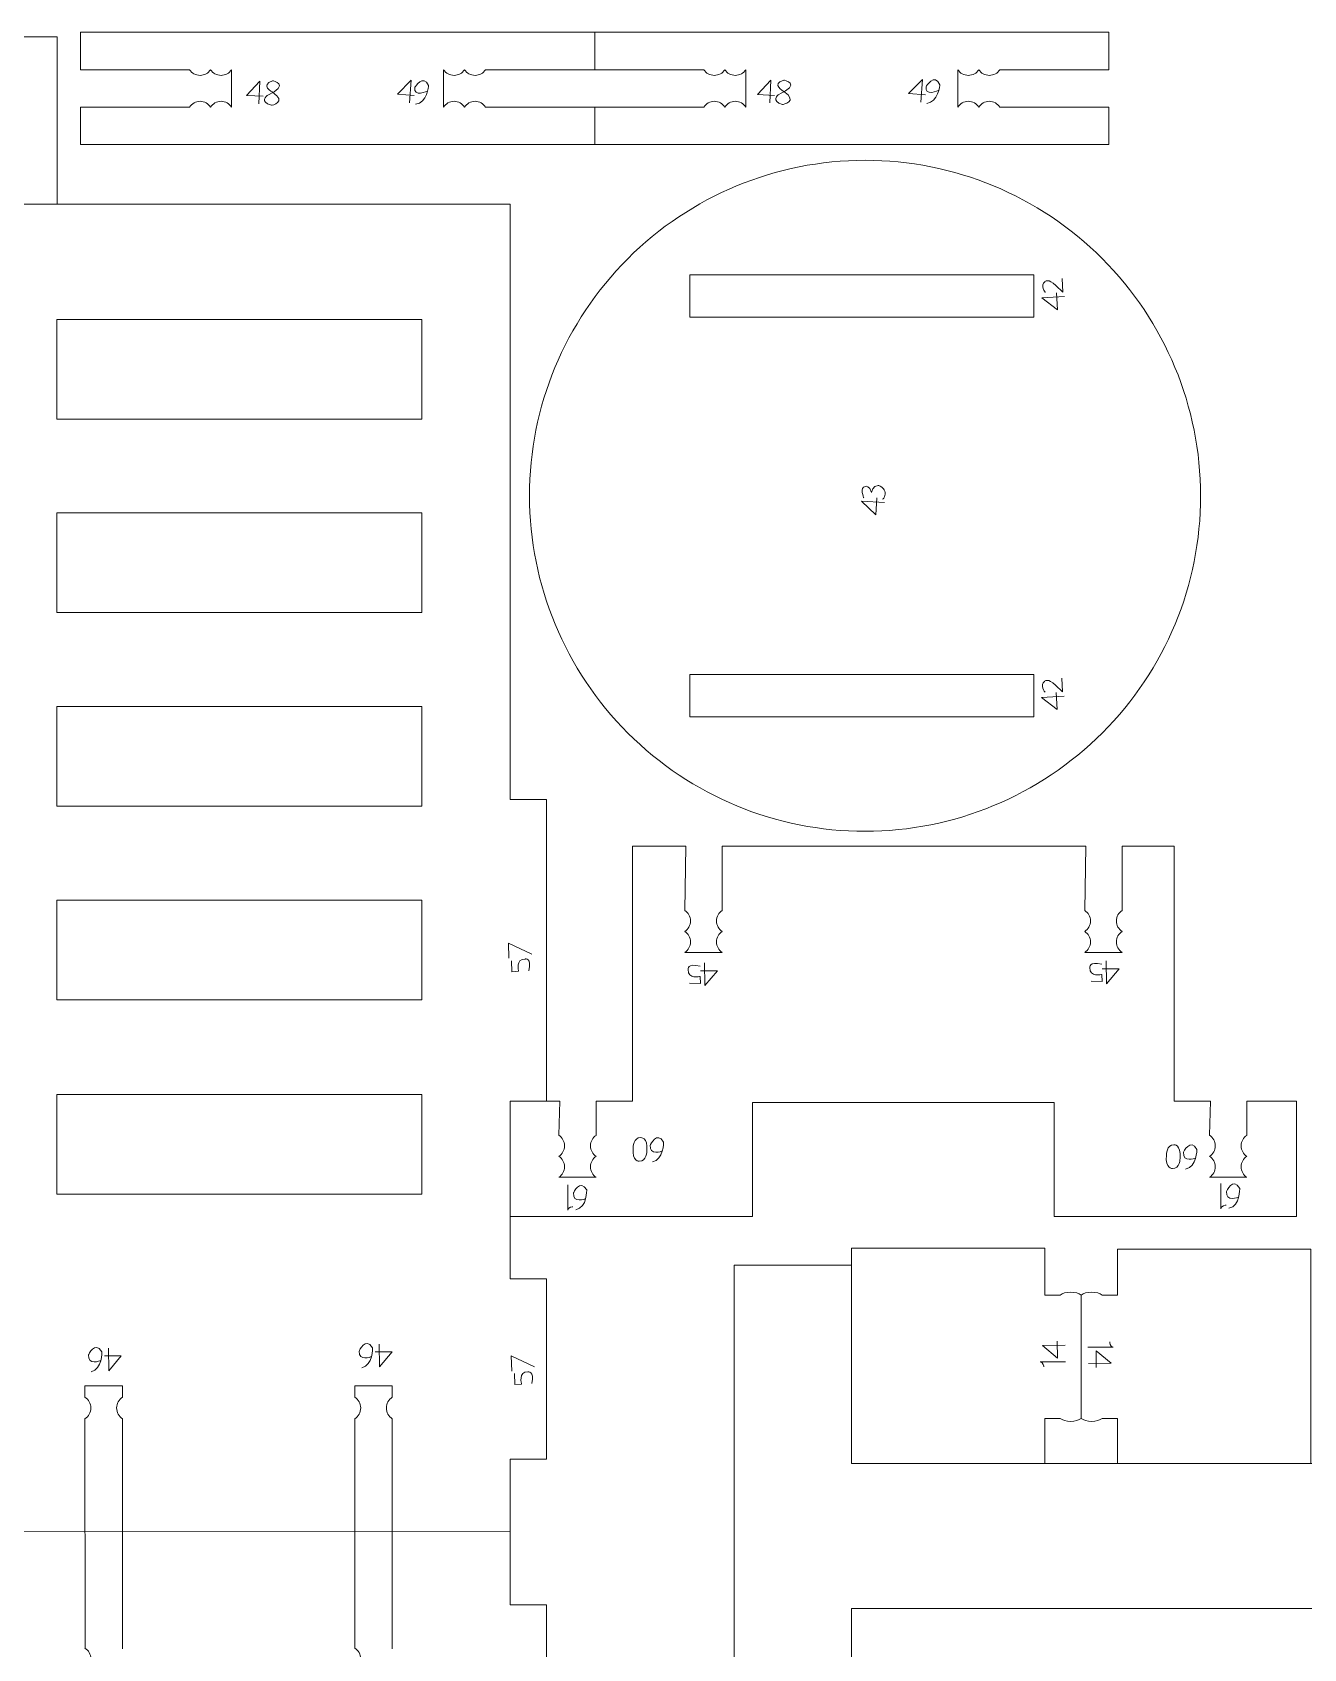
# Model space of a CAD drawing. Header units: centimetres. Extents: x -25 to 25, y -32.5 to 32.5.
# Drawn here: x -15.32 to -4.81, y 7.08 to 20.45 of the extents above; entities that cross this region are included whole.
import ezdxf

# ---------------------------------------------------------------- set-up
doc = ezdxf.new("R2010")
doc.units = ezdxf.units.CM
doc.header["$MEASUREMENT"] = 0
doc.layers.add('Capa 1', color=7, linetype='Continuous')

msp = doc.modelspace()

# ---------------------------------------------------------------- linework, layer by layer
at = {"layer": 'Capa 1', "color": 250, "lineweight": 20}
for points, knots in [([(-15.11713, 19.03172), (-15.11713, 19.03172), (-15.11713, 20.4151), (-15.11713, 20.4151), (-15.11713, 20.4151), (-15.11713, 20.4151), (-21.66557, 20.4151), (-21.66557, 20.4151), (-21.66557, 20.4151), (-21.66557, 20.4151), (-21.66557, 19.03172), (-21.66557, 19.03172), (-21.66557, 19.03172), (-21.66557, 19.03172), (-21.24226, 19.03172), (-21.24226, 19.03172), (-21.24226, 19.03172), (-21.24226, 19.03172), (-21.24215, 19.52854), (-21.24215, 19.52854)], [0, 0, 0, 0, 0.16666667, 0.16666667, 0.16666667, 0.16666667, 0.33333333, 0.33333333, 0.33333333, 0.33333333, 0.5, 0.5, 0.5, 0.5, 0.66666667, 0.66666667, 0.66666667, 0.66666667, 1, 1, 1, 1]), ([(-14.92533, 20.14319), (-14.92533, 20.14319), (-14.92533, 20.45213), (-14.92533, 20.45213), (-14.92533, 20.45213), (-14.92533, 20.45213), (-10.67192, 20.45213), (-10.67192, 20.45213), (-10.67192, 20.45213), (-10.67192, 20.45213), (-10.67192, 20.14319), (-10.67192, 20.14319)], [0, 0, 0, 0, 0.25, 0.25, 0.25, 0.25, 0.5, 0.5, 0.5, 0.5, 1, 1, 1, 1]), ([(-10.67192, 20.45213), (-10.67192, 20.45213), (-6.4185, 20.45213), (-6.4185, 20.45213), (-6.4185, 20.45213), (-6.4185, 20.45213), (-6.4185, 20.14319), (-6.4185, 20.14319)], [0, 0, 0, 0, 0.33333333, 0.33333333, 0.33333333, 0.33333333, 1, 1, 1, 1]), ([(-14.02257, 20.14319), (-14.00426, 20.11466), (-13.97224, 20.09575), (-13.93582, 20.09575), (-13.93582, 20.09575), (-13.8994, 20.09575), (-13.86739, 20.11466), (-13.84908, 20.14319)], [0, 0, 0, 0, 0.33333333, 0.33333333, 0.33333333, 0.33333333, 1, 1, 1, 1]), ([(-13.84908, 20.14319), (-13.83076, 20.11466), (-13.79875, 20.09575), (-13.76233, 20.09575), (-13.76233, 20.09575), (-13.72591, 20.09575), (-13.6939, 20.11466), (-13.67558, 20.14319)], [0, 0, 0, 0, 0.33333333, 0.33333333, 0.33333333, 0.33333333, 1, 1, 1, 1]), ([(-11.74817, 20.14319), (-11.76649, 20.11466), (-11.7985, 20.09575), (-11.83492, 20.09575), (-11.83492, 20.09575), (-11.87134, 20.09575), (-11.90335, 20.11466), (-11.92167, 20.14319)], [0, 0, 0, 0, 0.33333333, 0.33333333, 0.33333333, 0.33333333, 1, 1, 1, 1]), ([(-11.57468, 20.14319), (-11.593, 20.11466), (-11.62501, 20.09575), (-11.66143, 20.09575), (-11.66143, 20.09575), (-11.69785, 20.09575), (-11.72986, 20.11466), (-11.74817, 20.14319)], [0, 0, 0, 0, 0.33333333, 0.33333333, 0.33333333, 0.33333333, 1, 1, 1, 1]), ([(-9.76915, 20.14319), (-9.75084, 20.11466), (-9.71883, 20.09575), (-9.68241, 20.09575), (-9.68241, 20.09575), (-9.64599, 20.09575), (-9.61397, 20.11466), (-9.59566, 20.14319)], [0, 0, 0, 0, 0.33333333, 0.33333333, 0.33333333, 0.33333333, 1, 1, 1, 1]), ([(-9.59566, 20.14319), (-9.57735, 20.11466), (-9.54533, 20.09575), (-9.50891, 20.09575), (-9.50891, 20.09575), (-9.47249, 20.09575), (-9.44048, 20.11466), (-9.42217, 20.14319)], [0, 0, 0, 0, 0.33333333, 0.33333333, 0.33333333, 0.33333333, 1, 1, 1, 1]), ([(-7.49476, 20.14319), (-7.51307, 20.11466), (-7.54509, 20.09575), (-7.58151, 20.09575), (-7.58151, 20.09575), (-7.61793, 20.09575), (-7.64994, 20.11466), (-7.66825, 20.14319)], [0, 0, 0, 0, 0.33333333, 0.33333333, 0.33333333, 0.33333333, 1, 1, 1, 1]), ([(-7.32127, 20.14319), (-7.33958, 20.11466), (-7.37159, 20.09575), (-7.40801, 20.09575), (-7.40801, 20.09575), (-7.44443, 20.09575), (-7.47645, 20.11466), (-7.49476, 20.14319)], [0, 0, 0, 0, 0.33333333, 0.33333333, 0.33333333, 0.33333333, 1, 1, 1, 1]), ([(-10.67192, 19.83418), (-10.67192, 19.83418), (-10.67192, 19.52513), (-10.67192, 19.52513), (-10.67192, 19.52513), (-10.67192, 19.52513), (-14.92533, 19.52513), (-14.92533, 19.52513), (-14.92533, 19.52513), (-14.92533, 19.52513), (-14.92533, 19.83418), (-14.92533, 19.83418)], [0, 0, 0, 0, 0.25, 0.25, 0.25, 0.25, 0.5, 0.5, 0.5, 0.5, 1, 1, 1, 1]), ([(-14.0224, 19.83418), (-14.00409, 19.86271), (-13.97208, 19.88162), (-13.93566, 19.88162), (-13.93566, 19.88162), (-13.89924, 19.88162), (-13.86722, 19.86271), (-13.84891, 19.83418)], [0, 0, 0, 0, 0.33333333, 0.33333333, 0.33333333, 0.33333333, 1, 1, 1, 1]), ([(-13.84891, 19.83418), (-13.8306, 19.86271), (-13.79859, 19.88162), (-13.76216, 19.88162), (-13.76216, 19.88162), (-13.72574, 19.88162), (-13.69373, 19.86271), (-13.67542, 19.83418)], [0, 0, 0, 0, 0.33333333, 0.33333333, 0.33333333, 0.33333333, 1, 1, 1, 1]), ([(-11.74834, 19.83418), (-11.76665, 19.86271), (-11.79867, 19.88162), (-11.83509, 19.88162), (-11.83509, 19.88162), (-11.87151, 19.88162), (-11.90352, 19.86271), (-11.92183, 19.83418)], [0, 0, 0, 0, 0.33333333, 0.33333333, 0.33333333, 0.33333333, 1, 1, 1, 1]), ([(-11.57485, 19.83418), (-11.59316, 19.86271), (-11.62517, 19.88162), (-11.66159, 19.88162), (-11.66159, 19.88162), (-11.69801, 19.88162), (-11.73003, 19.86271), (-11.74834, 19.83418)], [0, 0, 0, 0, 0.33333333, 0.33333333, 0.33333333, 0.33333333, 1, 1, 1, 1]), ([(-6.4185, 19.83418), (-6.4185, 19.83418), (-6.4185, 19.52513), (-6.4185, 19.52513), (-6.4185, 19.52513), (-6.4185, 19.52513), (-10.67192, 19.52513), (-10.67192, 19.52513)], [0, 0, 0, 0, 0.33333333, 0.33333333, 0.33333333, 0.33333333, 1, 1, 1, 1]), ([(-9.76899, 19.83418), (-9.75068, 19.86271), (-9.71866, 19.88162), (-9.68224, 19.88162), (-9.68224, 19.88162), (-9.64582, 19.88162), (-9.61381, 19.86271), (-9.5955, 19.83418)], [0, 0, 0, 0, 0.33333333, 0.33333333, 0.33333333, 0.33333333, 1, 1, 1, 1]), ([(-9.5955, 19.83418), (-9.57718, 19.86271), (-9.54517, 19.88162), (-9.50875, 19.88162), (-9.50875, 19.88162), (-9.47233, 19.88162), (-9.44032, 19.86271), (-9.422, 19.83418)], [0, 0, 0, 0, 0.33333333, 0.33333333, 0.33333333, 0.33333333, 1, 1, 1, 1]), ([(-7.49492, 19.83418), (-7.51324, 19.86271), (-7.54525, 19.88162), (-7.58167, 19.88162), (-7.58167, 19.88162), (-7.61809, 19.88162), (-7.6501, 19.86271), (-7.66842, 19.83418)], [0, 0, 0, 0, 0.33333333, 0.33333333, 0.33333333, 0.33333333, 1, 1, 1, 1]), ([(-7.32143, 19.83418), (-7.33974, 19.86271), (-7.37176, 19.88162), (-7.40818, 19.88162), (-7.40818, 19.88162), (-7.4446, 19.88162), (-7.47661, 19.86271), (-7.49492, 19.83418)], [0, 0, 0, 0, 0.33333333, 0.33333333, 0.33333333, 0.33333333, 1, 1, 1, 1]), ([(-8.43588, 19.39355), (-9.1724, 19.39309), (-9.87856, 19.10003), (-10.39902, 18.57893), (-10.39902, 18.57893), (-10.91949, 18.05779), (-11.21164, 17.35478), (-11.21118, 16.61826), (-11.21118, 16.61826), (-11.21072, 15.88174), (-10.91769, 15.17558), (-10.39655, 14.65511), (-10.39655, 14.65511), (-9.87546, 14.13464), (-9.1724, 13.8425), (-8.43588, 13.84296), (-8.43588, 13.84296), (-7.69936, 13.84342), (-6.9932, 14.13644), (-6.47273, 14.65758), (-6.47273, 14.65758), (-5.95227, 15.17872), (-5.66012, 15.88174), (-5.66062, 16.61826), (-5.66062, 16.61826), (-5.66108, 17.35478), (-5.95411, 18.06093), (-6.4752, 18.5814), (-6.4752, 18.5814), (-6.99634, 19.10187), (-7.69936, 19.39401), (-8.43588, 19.39355)], [0, 0, 0, 0, 0.11111111, 0.11111111, 0.11111111, 0.11111111, 0.22222222, 0.22222222, 0.22222222, 0.22222222, 0.33333333, 0.33333333, 0.33333333, 0.33333333, 0.44444444, 0.44444444, 0.44444444, 0.44444444, 0.55555556, 0.55555556, 0.55555556, 0.55555556, 0.66666667, 0.66666667, 0.66666667, 0.66666667, 0.77777778, 0.77777778, 0.77777778, 0.77777778, 1, 1, 1, 1]), ([(-16.1512, 11.60975), (-16.1512, 11.60975), (-15.85101, 11.60975), (-15.85101, 11.60975), (-15.85101, 11.60975), (-15.85101, 11.60975), (-15.85101, 10.14546), (-15.85101, 10.14546), (-15.85101, 10.14546), (-15.85101, 10.14546), (-16.15153, 10.14546), (-16.15153, 10.14546), (-16.15153, 10.14546), (-16.15153, 10.14546), (-16.15153, 8.65497), (-16.15153, 8.65497), (-16.15153, 8.65497), (-16.15153, 8.65497), (-15.85101, 8.65497), (-15.85101, 8.65497), (-15.85101, 8.65497), (-15.85101, 8.65497), (-15.85101, 7.44931), (-15.85101, 7.44931), (-15.85101, 7.44931), (-15.85101, 7.44931), (-16.15153, 7.44931), (-16.15153, 7.44931), (-16.15153, 7.44931), (-16.15153, 7.44931), (-16.15153, 5.95882), (-16.15153, 5.95882), (-16.15153, 5.95882), (-16.15153, 5.95882), (-15.85101, 5.95882), (-15.85101, 5.95882), (-15.85101, 5.95882), (-15.85101, 5.95882), (-15.85102, 4.49008), (-15.85102, 4.49008), (-15.85102, 4.49008), (-15.85102, 4.49008), (-16.15165, 4.49008), (-16.15165, 4.49008), (-16.15165, 4.49008), (-16.15165, 4.49008), (-16.15165, 1.99487), (-16.15165, 1.99487), (-16.15165, 1.99487), (-16.15165, 1.99487), (-15.85146, 1.99487), (-15.85146, 1.99487), (-15.85146, 1.99487), (-15.85146, 1.99487), (-15.85101, -2.93642), (-15.85101, -2.93642), (-15.85101, -2.93642), (-15.85101, -2.93642), (-11.37155, -2.93642), (-11.37155, -2.93642), (-11.37155, -2.93642), (-11.37155, -2.93642), (-11.37155, 1.99042), (-11.37155, 1.99042), (-11.37155, 1.99042), (-11.37155, 1.99042), (-11.07136, 1.99042), (-11.07136, 1.99042), (-11.07136, 1.99042), (-11.07136, 1.99042), (-11.07092, 4.48563), (-11.07092, 4.48563), (-11.07092, 4.48563), (-11.07092, 4.48563), (-11.37155, 4.48563), (-11.37155, 4.48563), (-11.37155, 4.48563), (-11.37155, 4.48563), (-11.37145, 5.95437), (-11.37145, 5.95437), (-11.37145, 5.95437), (-11.37145, 5.95437), (-11.07093, 5.95437), (-11.07093, 5.95437), (-11.07093, 5.95437), (-11.07093, 5.95437), (-11.07094, 7.44486), (-11.07094, 7.44486), (-11.07094, 7.44486), (-11.07094, 7.44486), (-11.37145, 7.44486), (-11.37145, 7.44486), (-11.37145, 7.44486), (-11.37145, 7.44486), (-11.37144, 8.65052), (-11.37144, 8.65052), (-11.37144, 8.65052), (-11.37144, 8.65052), (-11.07092, 8.65052), (-11.07092, 8.65052), (-11.07092, 8.65052), (-11.07092, 8.65052), (-11.07092, 10.14101), (-11.07092, 10.14101), (-11.07092, 10.14101), (-11.07092, 10.14101), (-11.37144, 10.14101), (-11.37144, 10.14101), (-11.37144, 10.14101), (-11.37144, 10.14101), (-11.37155, 11.60975), (-11.37155, 11.60975), (-11.37155, 11.60975), (-11.37155, 11.60975), (-11.07136, 11.60975), (-11.07136, 11.60975), (-11.07136, 11.60975), (-11.07136, 11.60975), (-11.07136, 14.10496), (-11.07136, 14.10496), (-11.07136, 14.10496), (-11.07136, 14.10496), (-11.37155, 14.10496), (-11.37155, 14.10496), (-11.37155, 14.10496), (-11.37155, 14.10496), (-11.37155, 19.03173), (-11.37155, 19.03173), (-11.37155, 19.03173), (-11.37155, 19.03173), (-15.85101, 19.03173), (-15.85101, 19.03173), (-15.85101, 19.03173), (-15.85101, 19.03173), (-15.85101, 14.10496), (-15.85101, 14.10496), (-15.85101, 14.10496), (-15.85101, 14.10496), (-16.1512, 14.10496), (-16.1512, 14.10496)], [0, 0, 0, 0, 0.02777778, 0.02777778, 0.02777778, 0.02777778, 0.05555556, 0.05555556, 0.05555556, 0.05555556, 0.08333333, 0.08333333, 0.08333333, 0.08333333, 0.11111111, 0.11111111, 0.11111111, 0.11111111, 0.13888889, 0.13888889, 0.13888889, 0.13888889, 0.16666667, 0.16666667, 0.16666667, 0.16666667, 0.19444444, 0.19444444, 0.19444444, 0.19444444, 0.22222222, 0.22222222, 0.22222222, 0.22222222, 0.25, 0.25, 0.25, 0.25, 0.27777778, 0.27777778, 0.27777778, 0.27777778, 0.30555556, 0.30555556, 0.30555556, 0.30555556, 0.33333333, 0.33333333, 0.33333333, 0.33333333, 0.36111111, 0.36111111, 0.36111111, 0.36111111, 0.38888889, 0.38888889, 0.38888889, 0.38888889, 0.41666667, 0.41666667, 0.41666667, 0.41666667, 0.44444444, 0.44444444, 0.44444444, 0.44444444, 0.47222222, 0.47222222, 0.47222222, 0.47222222, 0.5, 0.5, 0.5, 0.5, 0.52777778, 0.52777778, 0.52777778, 0.52777778, 0.55555556, 0.55555556, 0.55555556, 0.55555556, 0.58333333, 0.58333333, 0.58333333, 0.58333333, 0.61111111, 0.61111111, 0.61111111, 0.61111111, 0.63888889, 0.63888889, 0.63888889, 0.63888889, 0.66666667, 0.66666667, 0.66666667, 0.66666667, 0.69444444, 0.69444444, 0.69444444, 0.69444444, 0.72222222, 0.72222222, 0.72222222, 0.72222222, 0.75, 0.75, 0.75, 0.75, 0.77777778, 0.77777778, 0.77777778, 0.77777778, 0.80555556, 0.80555556, 0.80555556, 0.80555556, 0.83333333, 0.83333333, 0.83333333, 0.83333333, 0.86111111, 0.86111111, 0.86111111, 0.86111111, 0.88888889, 0.88888889, 0.88888889, 0.88888889, 0.91666667, 0.91666667, 0.91666667, 0.91666667, 0.94444444, 0.94444444, 0.94444444, 0.94444444, 1, 1, 1, 1]), ([(-9.88446, 18.09696), (-9.88446, 18.09696), (-9.88446, 18.44696), (-9.88446, 18.44696), (-9.88446, 18.44696), (-9.88446, 18.44696), (-7.03885, 18.44696), (-7.03885, 18.44696), (-7.03885, 18.44696), (-7.03885, 18.44696), (-7.03885, 18.09696), (-7.03885, 18.09696), (-7.03885, 18.09696), (-7.03885, 18.09696), (-9.88446, 18.09696), (-9.88446, 18.09696)], [0, 0, 0, 0, 0.2, 0.2, 0.2, 0.2, 0.4, 0.4, 0.4, 0.4, 0.6, 0.6, 0.6, 0.6, 1, 1, 1, 1]), ([(-12.10277, 17.25348), (-12.10277, 17.25348), (-12.10277, 18.07794), (-12.10277, 18.07794), (-12.10277, 18.07794), (-12.10277, 18.07794), (-15.11979, 18.07794), (-15.11979, 18.07794), (-15.11979, 18.07794), (-15.11979, 18.07794), (-15.11979, 17.25348), (-15.11979, 17.25348), (-15.11979, 17.25348), (-15.11979, 17.25348), (-12.10277, 17.25348), (-12.10277, 17.25348)], [0, 0, 0, 0, 0.2, 0.2, 0.2, 0.2, 0.4, 0.4, 0.4, 0.4, 0.6, 0.6, 0.6, 0.6, 1, 1, 1, 1]), ([(-12.10277, 15.65229), (-12.10277, 15.65229), (-12.10277, 16.47675), (-12.10277, 16.47675), (-12.10277, 16.47675), (-12.10277, 16.47675), (-15.11979, 16.47675), (-15.11979, 16.47675), (-15.11979, 16.47675), (-15.11979, 16.47675), (-15.11979, 15.65229), (-15.11979, 15.65229), (-15.11979, 15.65229), (-15.11979, 15.65229), (-12.10277, 15.65229), (-12.10277, 15.65229)], [0, 0, 0, 0, 0.2, 0.2, 0.2, 0.2, 0.4, 0.4, 0.4, 0.4, 0.6, 0.6, 0.6, 0.6, 1, 1, 1, 1]), ([(-9.88446, 14.78955), (-9.88446, 14.78955), (-9.88446, 15.13956), (-9.88446, 15.13956), (-9.88446, 15.13956), (-9.88446, 15.13956), (-7.03885, 15.13956), (-7.03885, 15.13956), (-7.03885, 15.13956), (-7.03885, 15.13956), (-7.03885, 14.78955), (-7.03885, 14.78955), (-7.03885, 14.78955), (-7.03885, 14.78955), (-9.88446, 14.78955), (-9.88446, 14.78955)], [0, 0, 0, 0, 0.2, 0.2, 0.2, 0.2, 0.4, 0.4, 0.4, 0.4, 0.6, 0.6, 0.6, 0.6, 1, 1, 1, 1]), ([(-12.10277, 14.05105), (-12.10277, 14.05105), (-12.10277, 14.87552), (-12.10277, 14.87552), (-12.10277, 14.87552), (-12.10277, 14.87552), (-15.11979, 14.87552), (-15.11979, 14.87552), (-15.11979, 14.87552), (-15.11979, 14.87552), (-15.11979, 14.05105), (-15.11979, 14.05105), (-15.11979, 14.05105), (-15.11979, 14.05105), (-12.10277, 14.05105), (-12.10277, 14.05105)], [0, 0, 0, 0, 0.2, 0.2, 0.2, 0.2, 0.4, 0.4, 0.4, 0.4, 0.6, 0.6, 0.6, 0.6, 1, 1, 1, 1]), ([(-10.65969, 11.32782), (-10.65969, 11.32782), (-10.65969, 11.60975), (-10.65969, 11.60975), (-10.65969, 11.60975), (-10.65969, 11.60975), (-10.35875, 11.60975), (-10.35875, 11.60975), (-10.35875, 11.60975), (-10.35875, 11.60975), (-10.35875, 13.71926), (-10.35875, 13.71926), (-10.35875, 13.71926), (-10.35875, 13.71926), (-9.91769, 13.71926), (-9.91769, 13.71926), (-9.91769, 13.71926), (-9.91769, 13.71926), (-9.92648, 13.1882), (-9.92648, 13.1882)], [0, 0, 0, 0, 0.16666667, 0.16666667, 0.16666667, 0.16666667, 0.33333333, 0.33333333, 0.33333333, 0.33333333, 0.5, 0.5, 0.5, 0.5, 0.66666667, 0.66666667, 0.66666667, 0.66666667, 1, 1, 1, 1]), ([(-9.61746, 13.18803), (-9.61746, 13.18803), (-9.61746, 13.71926), (-9.61746, 13.71926), (-9.61746, 13.71926), (-9.61746, 13.71926), (-6.61024, 13.71926), (-6.61024, 13.71926), (-6.61024, 13.71926), (-6.61024, 13.71926), (-6.61908, 13.1882), (-6.61908, 13.1882)], [0, 0, 0, 0, 0.25, 0.25, 0.25, 0.25, 0.5, 0.5, 0.5, 0.5, 1, 1, 1, 1]), ([(-6.31005, 13.18803), (-6.31005, 13.18803), (-6.31005, 13.71926), (-6.31005, 13.71926), (-6.31005, 13.71926), (-6.31005, 13.71926), (-5.87895, 13.71926), (-5.87895, 13.71926), (-5.87895, 13.71926), (-5.87895, 13.71926), (-5.87895, 11.60975), (-5.87895, 11.60975), (-5.87895, 11.60975), (-5.87895, 11.60975), (-5.57806, 11.60975), (-5.57806, 11.60975), (-5.57806, 11.60975), (-5.57806, 11.60975), (-5.58685, 11.32799), (-5.58685, 11.32799)], [0, 0, 0, 0, 0.16666667, 0.16666667, 0.16666667, 0.16666667, 0.33333333, 0.33333333, 0.33333333, 0.33333333, 0.5, 0.5, 0.5, 0.5, 0.66666667, 0.66666667, 0.66666667, 0.66666667, 1, 1, 1, 1]), ([(-12.10277, 12.44987), (-12.10277, 12.44987), (-12.10277, 13.27433), (-12.10277, 13.27433), (-12.10277, 13.27433), (-12.10277, 13.27433), (-15.11979, 13.27433), (-15.11979, 13.27433), (-15.11979, 13.27433), (-15.11979, 13.27433), (-15.11979, 12.44987), (-15.11979, 12.44987), (-15.11979, 12.44987), (-15.11979, 12.44987), (-12.10277, 12.44987), (-12.10277, 12.44987)], [0, 0, 0, 0, 0.2, 0.2, 0.2, 0.2, 0.4, 0.4, 0.4, 0.4, 0.6, 0.6, 0.6, 0.6, 1, 1, 1, 1]), ([(-9.92647, 13.18819), (-9.89794, 13.16988), (-9.87903, 13.13786), (-9.87903, 13.10144), (-9.87903, 13.10144), (-9.87903, 13.06502), (-9.89794, 13.03301), (-9.92647, 13.0147)], [0, 0, 0, 0, 0.33333333, 0.33333333, 0.33333333, 0.33333333, 1, 1, 1, 1]), ([(-9.61746, 13.18802), (-9.64599, 13.16971), (-9.6649, 13.1377), (-9.6649, 13.10128), (-9.6649, 13.10128), (-9.6649, 13.06486), (-9.64599, 13.03284), (-9.61746, 13.01453)], [0, 0, 0, 0, 0.33333333, 0.33333333, 0.33333333, 0.33333333, 1, 1, 1, 1]), ([(-6.61906, 13.18819), (-6.59053, 13.16988), (-6.57162, 13.13786), (-6.57162, 13.10144), (-6.57162, 13.10144), (-6.57162, 13.06502), (-6.59053, 13.03301), (-6.61906, 13.0147)], [0, 0, 0, 0, 0.33333333, 0.33333333, 0.33333333, 0.33333333, 1, 1, 1, 1]), ([(-6.31005, 13.18802), (-6.33858, 13.16971), (-6.35749, 13.1377), (-6.35749, 13.10128), (-6.35749, 13.10128), (-6.35749, 13.06486), (-6.33858, 13.03284), (-6.31005, 13.01453)], [0, 0, 0, 0, 0.33333333, 0.33333333, 0.33333333, 0.33333333, 1, 1, 1, 1]), ([(-9.92647, 13.0147), (-9.89794, 12.99638), (-9.87903, 12.96437), (-9.87903, 12.92795), (-9.87903, 12.92795), (-9.87903, 12.89153), (-9.89794, 12.85952), (-9.92647, 12.8412)], [0, 0, 0, 0, 0.33333333, 0.33333333, 0.33333333, 0.33333333, 1, 1, 1, 1]), ([(-9.61746, 13.01453), (-9.64599, 12.99622), (-9.6649, 12.96421), (-9.6649, 12.92778), (-9.6649, 12.92778), (-9.6649, 12.89136), (-9.64599, 12.85935), (-9.61746, 12.84104)], [0, 0, 0, 0, 0.33333333, 0.33333333, 0.33333333, 0.33333333, 1, 1, 1, 1]), ([(-6.61906, 13.0147), (-6.59053, 12.99638), (-6.57162, 12.96437), (-6.57162, 12.92795), (-6.57162, 12.92795), (-6.57162, 12.89153), (-6.59053, 12.85952), (-6.61906, 12.8412)], [0, 0, 0, 0, 0.33333333, 0.33333333, 0.33333333, 0.33333333, 1, 1, 1, 1]), ([(-6.31005, 13.01453), (-6.33858, 12.99622), (-6.35749, 12.96421), (-6.35749, 12.92778), (-6.35749, 12.92778), (-6.35749, 12.89136), (-6.33858, 12.85935), (-6.31005, 12.84104)], [0, 0, 0, 0, 0.33333333, 0.33333333, 0.33333333, 0.33333333, 1, 1, 1, 1]), ([(-15.11979, 10.84262), (-15.11979, 10.84262), (-12.10277, 10.84262), (-12.10277, 10.84262), (-12.10277, 10.84262), (-12.10277, 10.84262), (-12.10277, 11.66709), (-12.10277, 11.66709), (-12.10277, 11.66709), (-12.10277, 11.66709), (-15.11979, 11.66709), (-15.11979, 11.66709), (-15.11979, 11.66709), (-15.11979, 11.66709), (-15.11979, 10.84262), (-15.11979, 10.84262)], [0, 0, 0, 0, 0.2, 0.2, 0.2, 0.2, 0.4, 0.4, 0.4, 0.4, 0.6, 0.6, 0.6, 0.6, 1, 1, 1, 1]), ([(-5.27783, 11.32782), (-5.27783, 11.32782), (-5.27783, 11.60975), (-5.27783, 11.60975), (-5.27783, 11.60975), (-5.27783, 11.60975), (-4.8662, 11.60975), (-4.8662, 11.60975), (-4.8662, 11.60975), (-4.8662, 11.60975), (-4.8662, 10.65592), (-4.8662, 10.65592), (-4.8662, 10.65592), (-4.8662, 10.65592), (-6.87031, 10.65592), (-6.87031, 10.65592), (-6.87031, 10.65592), (-6.87031, 10.65592), (-6.87031, 11.59903), (-6.87031, 11.59903), (-6.87031, 11.59903), (-6.87031, 11.59903), (-9.36744, 11.59903), (-9.36744, 11.59903), (-9.36744, 11.59903), (-9.36744, 11.59903), (-9.36744, 10.65592), (-9.36744, 10.65592), (-9.36744, 10.65592), (-9.36744, 10.65592), (-11.37155, 10.65592), (-11.37155, 10.65592)], [0, 0, 0, 0, 0.11111111, 0.11111111, 0.11111111, 0.11111111, 0.22222222, 0.22222222, 0.22222222, 0.22222222, 0.33333333, 0.33333333, 0.33333333, 0.33333333, 0.44444444, 0.44444444, 0.44444444, 0.44444444, 0.55555556, 0.55555556, 0.55555556, 0.55555556, 0.66666667, 0.66666667, 0.66666667, 0.66666667, 0.77777778, 0.77777778, 0.77777778, 0.77777778, 1, 1, 1, 1]), ([(-11.07136, 11.60975), (-11.07136, 11.60975), (-10.95988, 11.60975), (-10.95988, 11.60975), (-10.95988, 11.60975), (-10.95988, 11.60975), (-10.96872, 11.32799), (-10.96872, 11.32799)], [0, 0, 0, 0, 0.33333333, 0.33333333, 0.33333333, 0.33333333, 1, 1, 1, 1]), ([(-10.9687, 11.32798), (-10.94017, 11.30967), (-10.92126, 11.27765), (-10.92126, 11.24123), (-10.92126, 11.24123), (-10.92126, 11.20481), (-10.94017, 11.1728), (-10.9687, 11.15449)], [0, 0, 0, 0, 0.33333333, 0.33333333, 0.33333333, 0.33333333, 1, 1, 1, 1]), ([(-10.65969, 11.32781), (-10.68822, 11.3095), (-10.70713, 11.27749), (-10.70713, 11.24107), (-10.70713, 11.24107), (-10.70713, 11.20465), (-10.68822, 11.17263), (-10.65969, 11.15432)], [0, 0, 0, 0, 0.33333333, 0.33333333, 0.33333333, 0.33333333, 1, 1, 1, 1]), ([(-5.58684, 11.32798), (-5.55831, 11.30967), (-5.5394, 11.27765), (-5.5394, 11.24123), (-5.5394, 11.24123), (-5.5394, 11.20481), (-5.55831, 11.1728), (-5.58684, 11.15449)], [0, 0, 0, 0, 0.33333333, 0.33333333, 0.33333333, 0.33333333, 1, 1, 1, 1]), ([(-5.27783, 11.32781), (-5.30636, 11.3095), (-5.32527, 11.27749), (-5.32527, 11.24107), (-5.32527, 11.24107), (-5.32527, 11.20465), (-5.30636, 11.17263), (-5.27783, 11.15432)], [0, 0, 0, 0, 0.33333333, 0.33333333, 0.33333333, 0.33333333, 1, 1, 1, 1]), ([(-10.9687, 11.15449), (-10.94017, 11.13617), (-10.92126, 11.10416), (-10.92126, 11.06774), (-10.92126, 11.06774), (-10.92126, 11.03132), (-10.94017, 10.99931), (-10.9687, 10.98099)], [0, 0, 0, 0, 0.33333333, 0.33333333, 0.33333333, 0.33333333, 1, 1, 1, 1]), ([(-10.65969, 11.15432), (-10.68822, 11.13601), (-10.70713, 11.104), (-10.70713, 11.06757), (-10.70713, 11.06757), (-10.70713, 11.03115), (-10.68822, 10.99914), (-10.65969, 10.98083)], [0, 0, 0, 0, 0.33333333, 0.33333333, 0.33333333, 0.33333333, 1, 1, 1, 1]), ([(-5.58684, 11.15449), (-5.55831, 11.13617), (-5.5394, 11.10416), (-5.5394, 11.06774), (-5.5394, 11.06774), (-5.5394, 11.03132), (-5.55831, 10.99931), (-5.58684, 10.98099)], [0, 0, 0, 0, 0.33333333, 0.33333333, 0.33333333, 0.33333333, 1, 1, 1, 1]), ([(-5.27783, 11.15432), (-5.30636, 11.13601), (-5.32527, 11.104), (-5.32527, 11.06757), (-5.32527, 11.06757), (-5.32527, 11.03115), (-5.30636, 10.99914), (-5.27783, 10.98083)], [0, 0, 0, 0, 0.33333333, 0.33333333, 0.33333333, 0.33333333, 1, 1, 1, 1]), ([(3.17679, 10.70036), (3.17679, 10.70036), (3.17679, 5.32536), (3.17679, 5.32536), (3.17679, 5.32536), (3.17679, 5.32536), (2.72379, 5.32536), (2.72379, 5.32536), (2.72379, 5.32536), (2.72379, 5.32536), (2.72379, 5.77661), (2.72379, 5.77661), (2.72379, 5.77661), (2.72379, 5.77661), (2.05356, 5.77661), (2.05356, 5.77661), (2.05356, 5.77661), (2.05356, 5.77661), (2.05356, 7.41272), (2.05356, 7.41272), (2.05356, 7.41272), (2.05356, 7.41272), (-8.54651, 7.41272), (-8.54651, 7.41272), (-8.54651, 7.41272), (-8.54651, 7.41272), (-8.54651, 5.76224), (-8.54651, 5.76224), (-8.54651, 5.76224), (-8.54651, 5.76224), (-9.51781, 5.76224), (-9.51781, 5.76224), (-9.51781, 5.76224), (-9.51781, 5.76224), (-9.51781, 10.25419), (-9.51781, 10.25419), (-9.51781, 10.25419), (-9.51781, 10.25419), (-8.54651, 10.25519), (-8.54651, 10.25519), (-8.54651, 10.25519), (-8.54651, 10.25519), (-8.54651, 8.61305), (-8.54651, 8.61305), (-8.54651, 8.61305), (-8.54651, 8.61305), (2.05356, 8.61305), (2.05356, 8.61305), (2.05356, 8.61305), (2.05356, 8.61305), (2.05356, 10.25603), (2.05356, 10.25603), (2.05356, 10.25603), (2.05356, 10.25603), (2.72379, 10.25603), (2.72379, 10.25603), (2.72379, 10.25603), (2.72379, 10.25603), (2.72379, 10.70036), (2.72379, 10.70036)], [0, 0, 0, 0, 0.0625, 0.0625, 0.0625, 0.0625, 0.125, 0.125, 0.125, 0.125, 0.1875, 0.1875, 0.1875, 0.1875, 0.25, 0.25, 0.25, 0.25, 0.3125, 0.3125, 0.3125, 0.3125, 0.375, 0.375, 0.375, 0.375, 0.4375, 0.4375, 0.4375, 0.4375, 0.5, 0.5, 0.5, 0.5, 0.5625, 0.5625, 0.5625, 0.5625, 0.625, 0.625, 0.625, 0.625, 0.6875, 0.6875, 0.6875, 0.6875, 0.75, 0.75, 0.75, 0.75, 0.8125, 0.8125, 0.8125, 0.8125, 0.875, 0.875, 0.875, 0.875, 1, 1, 1, 1]), ([(-8.54651, 10.2552), (-8.54651, 10.2552), (-8.54651, 10.39579), (-8.54651, 10.39579), (-8.54651, 10.39579), (-8.54651, 10.39579), (-6.94821, 10.39579), (-6.94821, 10.39579), (-6.94821, 10.39579), (-6.94821, 10.39579), (-6.94821, 10.00673), (-6.94821, 10.00673), (-6.94821, 10.00673), (-6.94821, 10.00673), (-6.82153, 10.00673), (-6.82153, 10.00673)], [0, 0, 0, 0, 0.2, 0.2, 0.2, 0.2, 0.4, 0.4, 0.4, 0.4, 0.6, 0.6, 0.6, 0.6, 1, 1, 1, 1]), ([(-4.75005, 8.61368), (-4.75005, 8.61368), (-4.75005, 10.38569), (-4.75005, 10.38569), (-4.75005, 10.38569), (-4.75005, 10.38569), (-6.34785, 10.38569), (-6.34785, 10.38569), (-6.34785, 10.38569), (-6.34785, 10.38569), (-6.34785, 10.00673), (-6.34785, 10.00673), (-6.34785, 10.00673), (-6.34785, 10.00673), (-6.47453, 10.00673), (-6.47453, 10.00673)], [0, 0, 0, 0, 0.2, 0.2, 0.2, 0.2, 0.4, 0.4, 0.4, 0.4, 0.6, 0.6, 0.6, 0.6, 1, 1, 1, 1]), ([(-6.64803, 10.00673), (-6.66634, 10.021), (-6.69835, 10.03045), (-6.73477, 10.03045), (-6.73477, 10.03045), (-6.77119, 10.03045), (-6.80321, 10.021), (-6.82152, 10.00673)], [0, 0, 0, 0, 0.33333333, 0.33333333, 0.33333333, 0.33333333, 1, 1, 1, 1]), ([(-6.47454, 10.00673), (-6.49285, 10.021), (-6.52486, 10.03045), (-6.56128, 10.03045), (-6.56128, 10.03045), (-6.5977, 10.03045), (-6.62972, 10.021), (-6.64803, 10.00673)], [0, 0, 0, 0, 0.33333333, 0.33333333, 0.33333333, 0.33333333, 1, 1, 1, 1]), ([(-14.88745, 9.16248), (-14.88745, 9.16248), (-14.88756, 9.25683), (-14.88756, 9.25683), (-14.88756, 9.25683), (-14.88756, 9.25683), (-14.57707, 9.25683), (-14.57707, 9.25683), (-14.57707, 9.25683), (-14.57707, 9.25683), (-14.57707, 9.16246), (-14.57707, 9.16246)], [0, 0, 0, 0, 0.25, 0.25, 0.25, 0.25, 0.5, 0.5, 0.5, 0.5, 1, 1, 1, 1]), ([(-12.65613, 9.16248), (-12.65613, 9.16248), (-12.65624, 9.25683), (-12.65624, 9.25683), (-12.65624, 9.25683), (-12.65624, 9.25683), (-12.34575, 9.25683), (-12.34575, 9.25683), (-12.34575, 9.25683), (-12.34575, 9.25683), (-12.34575, 9.16246), (-12.34575, 9.16246)], [0, 0, 0, 0, 0.25, 0.25, 0.25, 0.25, 0.5, 0.5, 0.5, 0.5, 1, 1, 1, 1]), ([(-14.88745, 8.98271), (-14.85789, 9.0017), (-14.8383, 9.03485), (-14.8383, 9.07259), (-14.8383, 9.07259), (-14.8383, 9.11032), (-14.85789, 9.14349), (-14.88745, 9.16246)], [0, 0, 0, 0, 0.33333333, 0.33333333, 0.33333333, 0.33333333, 1, 1, 1, 1]), ([(-14.57707, 8.98271), (-14.60663, 9.0017), (-14.62622, 9.03485), (-14.62622, 9.07259), (-14.62622, 9.07259), (-14.62622, 9.11032), (-14.60663, 9.14349), (-14.57707, 9.16246)], [0, 0, 0, 0, 0.33333333, 0.33333333, 0.33333333, 0.33333333, 1, 1, 1, 1]), ([(-12.65613, 8.98271), (-12.62657, 9.0017), (-12.60698, 9.03485), (-12.60698, 9.07259), (-12.60698, 9.07259), (-12.60698, 9.11032), (-12.62657, 9.14349), (-12.65613, 9.16246)], [0, 0, 0, 0, 0.33333333, 0.33333333, 0.33333333, 0.33333333, 1, 1, 1, 1]), ([(-12.34575, 8.98271), (-12.37531, 9.0017), (-12.3949, 9.03485), (-12.3949, 9.07259), (-12.3949, 9.07259), (-12.3949, 9.11032), (-12.37531, 9.14349), (-12.34575, 9.16246)], [0, 0, 0, 0, 0.33333333, 0.33333333, 0.33333333, 0.33333333, 1, 1, 1, 1]), ([(-6.82153, 8.98569), (-6.82153, 8.98569), (-6.94821, 8.98573), (-6.94821, 8.98573), (-6.94821, 8.98573), (-6.94821, 8.98573), (-6.94821, 8.61305), (-6.94821, 8.61305)], [0, 0, 0, 0, 0.33333333, 0.33333333, 0.33333333, 0.33333333, 1, 1, 1, 1]), ([(-6.64803, 8.98569), (-6.66634, 8.97142), (-6.69835, 8.96197), (-6.73477, 8.96197), (-6.73477, 8.96197), (-6.77119, 8.96197), (-6.80321, 8.97142), (-6.82152, 8.98569)], [0, 0, 0, 0, 0.33333333, 0.33333333, 0.33333333, 0.33333333, 1, 1, 1, 1]), ([(-6.47454, 8.98573), (-6.49285, 8.97146), (-6.52486, 8.96201), (-6.56128, 8.96201), (-6.56128, 8.96201), (-6.5977, 8.96201), (-6.62972, 8.97146), (-6.64803, 8.98573)], [0, 0, 0, 0, 0.33333333, 0.33333333, 0.33333333, 0.33333333, 1, 1, 1, 1]), ([(-6.47453, 8.98573), (-6.47453, 8.98573), (-6.34785, 8.98573), (-6.34785, 8.98573), (-6.34785, 8.98573), (-6.34785, 8.98573), (-6.34785, 8.61368), (-6.34785, 8.61368)], [0, 0, 0, 0, 0.33333333, 0.33333333, 0.33333333, 0.33333333, 1, 1, 1, 1]), ([(-14.88745, 7.08658), (-14.85789, 7.06759), (-14.8383, 7.03444), (-14.8383, 6.9967), (-14.8383, 6.9967), (-14.8383, 6.95897), (-14.85789, 6.9258), (-14.88745, 6.90683)], [0, 0, 0, 0, 0.33333333, 0.33333333, 0.33333333, 0.33333333, 1, 1, 1, 1]), ([(-12.65613, 7.08658), (-12.62657, 7.06759), (-12.60698, 7.03444), (-12.60698, 6.9967), (-12.60698, 6.9967), (-12.60698, 6.95897), (-12.62657, 6.9258), (-12.65613, 6.90683)], [0, 0, 0, 0, 0.33333333, 0.33333333, 0.33333333, 0.33333333, 1, 1, 1, 1])]:
    msp.add_open_spline(points, degree=3, knots=knots, dxfattribs=at)
for points in [[(-14.02257, 20.14319), (-14.02257, 20.14319), (-14.92533, 20.14319), (-14.92533, 20.14319)], [(-13.67542, 19.83418), (-13.67542, 19.83418), (-13.67558, 20.14319), (-13.67558, 20.14319)], [(-11.92183, 19.83418), (-11.92183, 19.83418), (-11.92167, 20.14319), (-11.92167, 20.14319)], [(-11.57468, 20.14319), (-11.57468, 20.14319), (-10.67192, 20.14319), (-10.67192, 20.14319)], [(-9.76915, 20.14319), (-9.76915, 20.14319), (-10.67192, 20.14319), (-10.67192, 20.14319)], [(-9.422, 19.83418), (-9.422, 19.83418), (-9.42217, 20.14319), (-9.42217, 20.14319)], [(-7.66842, 19.83418), (-7.66842, 19.83418), (-7.66825, 20.14319), (-7.66825, 20.14319)], [(-7.32127, 20.14319), (-7.32127, 20.14319), (-6.4185, 20.14319), (-6.4185, 20.14319)], [(-14.0224, 19.83418), (-14.0224, 19.83418), (-14.92533, 19.83418), (-14.92533, 19.83418)], [(-11.57485, 19.83418), (-11.57485, 19.83418), (-10.67192, 19.83418), (-10.67192, 19.83418)], [(-9.76899, 19.83418), (-9.76899, 19.83418), (-10.67192, 19.83418), (-10.67192, 19.83418)], [(-7.32143, 19.83418), (-7.32143, 19.83418), (-6.4185, 19.83418), (-6.4185, 19.83418)], [(-9.61746, 12.84104), (-9.61746, 12.84104), (-9.92647, 12.8412), (-9.92647, 12.8412)], [(-6.31005, 12.84104), (-6.31005, 12.84104), (-6.61906, 12.8412), (-6.61906, 12.8412)], [(-10.65969, 10.98083), (-10.65969, 10.98083), (-10.9687, 10.98099), (-10.9687, 10.98099)], [(-5.27783, 10.98083), (-5.27783, 10.98083), (-5.58684, 10.98099), (-5.58684, 10.98099)], [(-6.64802, 10.00673), (-6.64802, 10.00673), (-6.64802, 8.98573), (-6.64802, 8.98573)], [(-14.88745, 8.98271), (-14.88745, 8.98271), (-14.88598, 7.08658), (-14.88598, 7.08658)], [(-14.57727, 7.08159), (-14.57727, 7.08159), (-14.57707, 8.98271), (-14.57707, 8.98271)], [(-12.65613, 8.98271), (-12.65613, 8.98271), (-12.65466, 7.08658), (-12.65466, 7.08658)], [(-12.34595, 7.08159), (-12.34595, 7.08159), (-12.34575, 8.98271), (-12.34575, 8.98271)], [(-11.37145, 8.04769), (-11.37145, 8.04769), (-15.85102, 8.05214), (-15.85102, 8.05214)]]:
    msp.add_open_spline(points, degree=3, dxfattribs=at)
at = {"layer": 'Capa 1', "color": 240, "lineweight": 20}
for points, knots in [([(-12.05402, 19.96617), (-12.05402, 19.96617), (-12.17355, 19.91085), (-12.15821, 19.99836), (-12.15821, 19.99836), (-12.15821, 19.99836), (-12.08907, 20.11278), (-12.04547, 20.01122), (-12.04547, 20.01122), (-12.04547, 20.01122), (-12.05766, 19.8666), (-12.15326, 19.85804)], [0, 0, 0, 0, 0.25, 0.25, 0.25, 0.25, 0.5, 0.5, 0.5, 0.5, 1, 1, 1, 1]), ([(-9.10823, 19.9631), (-9.10823, 19.9631), (-9.21716, 20.02244), (-9.10817, 20.0574), (-9.10817, 20.0574), (-9.10817, 20.0574), (-8.95275, 20.02826), (-9.15374, 19.93571), (-9.15374, 19.93571), (-9.15374, 19.93571), (-9.22014, 19.88366), (-9.11817, 19.85478), (-9.11817, 19.85478), (-9.11817, 19.85478), (-8.98333, 19.87924), (-9.10823, 19.9631)], [0, 0, 0, 0, 0.2, 0.2, 0.2, 0.2, 0.4, 0.4, 0.4, 0.4, 0.6, 0.6, 0.6, 0.6, 1, 1, 1, 1]), ([(-7.93665, 19.93571), (-7.93665, 19.93571), (-8.07585, 19.94699), (-8.07585, 19.94699), (-8.07585, 19.94699), (-8.07585, 19.94699), (-7.96116, 20.06171), (-7.96116, 20.06171), (-7.96116, 20.06171), (-7.96116, 20.06171), (-7.97513, 19.87432), (-7.97513, 19.87432)], [0, 0, 0, 0, 0.25, 0.25, 0.25, 0.25, 0.5, 0.5, 0.5, 0.5, 1, 1, 1, 1]), ([(-7.82634, 19.97247), (-7.82634, 19.97247), (-7.94587, 19.91715), (-7.93053, 20.00466), (-7.93053, 20.00466), (-7.93053, 20.00466), (-7.86139, 20.11908), (-7.81779, 20.01752), (-7.81779, 20.01752), (-7.81779, 20.01752), (-7.82998, 19.8729), (-7.92558, 19.86434)], [0, 0, 0, 0, 0.25, 0.25, 0.25, 0.25, 0.5, 0.5, 0.5, 0.5, 1, 1, 1, 1]), ([(-13.41338, 19.9238), (-13.41338, 19.9238), (-13.55286, 19.93092), (-13.55286, 19.93092), (-13.55286, 19.93092), (-13.55286, 19.93092), (-13.44165, 20.04902), (-13.44165, 20.04902), (-13.44165, 20.04902), (-13.44165, 20.04902), (-13.45002, 19.86129), (-13.45002, 19.86129)], [0, 0, 0, 0, 0.25, 0.25, 0.25, 0.25, 0.5, 0.5, 0.5, 0.5, 1, 1, 1, 1]), ([(-13.33591, 19.9568), (-13.33591, 19.9568), (-13.44484, 20.01614), (-13.33585, 20.0511), (-13.33585, 20.0511), (-13.33585, 20.0511), (-13.18043, 20.02196), (-13.38142, 19.92941), (-13.38142, 19.92941), (-13.38142, 19.92941), (-13.44782, 19.87736), (-13.34585, 19.84848), (-13.34585, 19.84848), (-13.34585, 19.84848), (-13.21101, 19.87294), (-13.33591, 19.9568)], [0, 0, 0, 0, 0.2, 0.2, 0.2, 0.2, 0.4, 0.4, 0.4, 0.4, 0.6, 0.6, 0.6, 0.6, 1, 1, 1, 1]), ([(-12.16433, 19.92941), (-12.16433, 19.92941), (-12.30353, 19.94069), (-12.30353, 19.94069), (-12.30353, 19.94069), (-12.30353, 19.94069), (-12.18884, 20.05541), (-12.18884, 20.05541), (-12.18884, 20.05541), (-12.18884, 20.05541), (-12.20281, 19.86802), (-12.20281, 19.86802)], [0, 0, 0, 0, 0.25, 0.25, 0.25, 0.25, 0.5, 0.5, 0.5, 0.5, 1, 1, 1, 1]), ([(-9.1857, 19.9301), (-9.1857, 19.9301), (-9.32518, 19.93722), (-9.32518, 19.93722), (-9.32518, 19.93722), (-9.32518, 19.93722), (-9.21397, 20.05532), (-9.21397, 20.05532), (-9.21397, 20.05532), (-9.21397, 20.05532), (-9.22234, 19.86759), (-9.22234, 19.86759)], [0, 0, 0, 0, 0.25, 0.25, 0.25, 0.25, 0.5, 0.5, 0.5, 0.5, 1, 1, 1, 1]), ([(-6.94486, 18.29994), (-6.94486, 18.29994), (-6.98898, 18.35945), (-6.94972, 18.3888), (-6.94972, 18.3888), (-6.94972, 18.3888), (-6.92055, 18.42136), (-6.85759, 18.35671)], [0, 0, 0, 0, 0.33333333, 0.33333333, 0.33333333, 0.33333333, 1, 1, 1, 1]), ([(-6.85759, 18.35671), (-6.85759, 18.35671), (-6.80012, 18.30168), (-6.80012, 18.30168), (-6.80012, 18.30168), (-6.80012, 18.30168), (-6.80641, 18.41683), (-6.80641, 18.41683)], [0, 0, 0, 0, 0.33333333, 0.33333333, 0.33333333, 0.33333333, 1, 1, 1, 1]), ([(-6.85164, 18.29646), (-6.85164, 18.29646), (-6.84402, 18.15701), (-6.84402, 18.15701), (-6.84402, 18.15701), (-6.84402, 18.15701), (-6.97318, 18.25516), (-6.97318, 18.25516), (-6.97318, 18.25516), (-6.97318, 18.25516), (-6.78562, 18.26662), (-6.78562, 18.26662)], [0, 0, 0, 0, 0.25, 0.25, 0.25, 0.25, 0.5, 0.5, 0.5, 0.5, 1, 1, 1, 1]), ([(-8.29013, 16.59069), (-8.29013, 16.59069), (-8.27119, 16.59663), (-8.2699, 16.63267), (-8.2699, 16.63267), (-8.26923, 16.65138), (-8.27498, 16.66521), (-8.28194, 16.67544), (-8.28194, 16.67544), (-8.29896, 16.70037), (-8.32784, 16.70359), (-8.32784, 16.70359), (-8.32784, 16.70359), (-8.36954, 16.70525), (-8.38178, 16.64473), (-8.38178, 16.64473), (-8.38178, 16.64473), (-8.39988, 16.70609), (-8.43279, 16.69596), (-8.43279, 16.69596), (-8.43279, 16.69596), (-8.4827, 16.69076), (-8.44678, 16.60152), (-8.44678, 16.60152)], [0, 0, 0, 0, 0.14285714, 0.14285714, 0.14285714, 0.14285714, 0.28571429, 0.28571429, 0.28571429, 0.28571429, 0.42857143, 0.42857143, 0.42857143, 0.42857143, 0.57142857, 0.57142857, 0.57142857, 0.57142857, 0.71428571, 0.71428571, 0.71428571, 0.71428571, 1, 1, 1, 1]), ([(-8.3381, 16.60005), (-8.3381, 16.60005), (-8.34774, 16.46072), (-8.34774, 16.46072), (-8.34774, 16.46072), (-8.34774, 16.46072), (-8.46381, 16.57405), (-8.46381, 16.57405), (-8.46381, 16.57405), (-8.46381, 16.57405), (-8.27626, 16.56229), (-8.27626, 16.56229)], [0, 0, 0, 0, 0.25, 0.25, 0.25, 0.25, 0.5, 0.5, 0.5, 0.5, 1, 1, 1, 1]), ([(-6.94713, 14.99371), (-6.94713, 14.99371), (-6.99125, 15.05322), (-6.95199, 15.08257), (-6.95199, 15.08257), (-6.95199, 15.08257), (-6.92282, 15.11513), (-6.85986, 15.05048)], [0, 0, 0, 0, 0.33333333, 0.33333333, 0.33333333, 0.33333333, 1, 1, 1, 1]), ([(-6.85986, 15.05048), (-6.85986, 15.05048), (-6.80239, 14.99545), (-6.80239, 14.99545), (-6.80239, 14.99545), (-6.80239, 14.99545), (-6.80868, 15.1106), (-6.80868, 15.1106)], [0, 0, 0, 0, 0.33333333, 0.33333333, 0.33333333, 0.33333333, 1, 1, 1, 1]), ([(-6.85391, 14.99023), (-6.85391, 14.99023), (-6.84629, 14.85078), (-6.84629, 14.85078), (-6.84629, 14.85078), (-6.84629, 14.85078), (-6.97545, 14.94893), (-6.97545, 14.94893), (-6.97545, 14.94893), (-6.97545, 14.94893), (-6.78789, 14.96039), (-6.78789, 14.96039)], [0, 0, 0, 0, 0.25, 0.25, 0.25, 0.25, 0.5, 0.5, 0.5, 0.5, 1, 1, 1, 1]), ([(-11.38102, 12.7928), (-11.38102, 12.7928), (-11.38542, 12.91798), (-11.38542, 12.91798), (-11.38542, 12.91798), (-11.38542, 12.91798), (-11.19254, 12.82749), (-11.19254, 12.82749)], [0, 0, 0, 0, 0.33333333, 0.33333333, 0.33333333, 0.33333333, 1, 1, 1, 1]), ([(-11.35969, 12.77183), (-11.35969, 12.77183), (-11.35702, 12.68039), (-11.35702, 12.68039), (-11.35702, 12.68039), (-11.35702, 12.68039), (-11.30079, 12.68567), (-11.30079, 12.68567)], [0, 0, 0, 0, 0.33333333, 0.33333333, 0.33333333, 0.33333333, 1, 1, 1, 1]), ([(-11.30079, 12.68567), (-11.30079, 12.68567), (-11.32853, 12.78984), (-11.24714, 12.78652), (-11.24714, 12.78652), (-11.24714, 12.78652), (-11.19187, 12.79959), (-11.21519, 12.68868)], [0, 0, 0, 0, 0.33333333, 0.33333333, 0.33333333, 0.33333333, 1, 1, 1, 1]), ([(-9.79923, 12.64169), (-9.79923, 12.64169), (-9.90432, 12.61763), (-9.89814, 12.69886), (-9.89814, 12.69886), (-9.89814, 12.69886), (-9.90925, 12.75455), (-9.79923, 12.72734)], [0, 0, 0, 0, 0.33333333, 0.33333333, 0.33333333, 0.33333333, 1, 1, 1, 1]), ([(-9.79609, 12.68972), (-9.79609, 12.68972), (-9.65643, 12.68972), (-9.65643, 12.68972), (-9.65643, 12.68972), (-9.65643, 12.68972), (-9.76148, 12.56611), (-9.76148, 12.56611), (-9.76148, 12.56611), (-9.76148, 12.56611), (-9.76269, 12.75402), (-9.76269, 12.75402)], [0, 0, 0, 0, 0.25, 0.25, 0.25, 0.25, 0.5, 0.5, 0.5, 0.5, 1, 1, 1, 1]), ([(-6.47684, 12.65806), (-6.47684, 12.65806), (-6.58193, 12.634), (-6.57575, 12.71523), (-6.57575, 12.71523), (-6.57575, 12.71523), (-6.58686, 12.77092), (-6.47684, 12.74371)], [0, 0, 0, 0, 0.33333333, 0.33333333, 0.33333333, 0.33333333, 1, 1, 1, 1]), ([(-6.4737, 12.70609), (-6.4737, 12.70609), (-6.33404, 12.70609), (-6.33404, 12.70609), (-6.33404, 12.70609), (-6.33404, 12.70609), (-6.43909, 12.58248), (-6.43909, 12.58248), (-6.43909, 12.58248), (-6.43909, 12.58248), (-6.4403, 12.77039), (-6.4403, 12.77039)], [0, 0, 0, 0, 0.25, 0.25, 0.25, 0.25, 0.5, 0.5, 0.5, 0.5, 1, 1, 1, 1]), ([(-9.88741, 12.58586), (-9.88741, 12.58586), (-9.79594, 12.58531), (-9.79594, 12.58531), (-9.79594, 12.58531), (-9.79594, 12.58531), (-9.79923, 12.64169), (-9.79923, 12.64169)], [0, 0, 0, 0, 0.33333333, 0.33333333, 0.33333333, 0.33333333, 1, 1, 1, 1]), ([(-6.56502, 12.60223), (-6.56502, 12.60223), (-6.47355, 12.60168), (-6.47355, 12.60168), (-6.47355, 12.60168), (-6.47355, 12.60168), (-6.47684, 12.65806), (-6.47684, 12.65806)], [0, 0, 0, 0, 0.33333333, 0.33333333, 0.33333333, 0.33333333, 1, 1, 1, 1]), ([(-10.11532, 11.19724), (-10.11532, 11.19724), (-10.22004, 11.15903), (-10.2131, 11.24756), (-10.2131, 11.24756), (-10.2131, 11.24756), (-10.15519, 11.36806), (-10.10209, 11.27115), (-10.10209, 11.27115), (-10.10209, 11.27115), (-10.10041, 11.12601), (-10.19474, 11.10836)], [0, 0, 0, 0, 0.25, 0.25, 0.25, 0.25, 0.5, 0.5, 0.5, 0.5, 1, 1, 1, 1]), ([(-10.30313, 11.11365), (-10.30313, 11.11365), (-10.36296, 11.10734), (-10.35435, 11.22402), (-10.35435, 11.22402), (-10.35435, 11.22402), (-10.35231, 11.31304), (-10.29141, 11.30943)], [0, 0, 0, 0, 0.33333333, 0.33333333, 0.33333333, 0.33333333, 1, 1, 1, 1]), ([(-10.29142, 11.30921), (-10.29142, 11.30921), (-10.23164, 11.31556), (-10.24027, 11.19883), (-10.24027, 11.19883), (-10.24027, 11.19883), (-10.24227, 11.10979), (-10.30313, 11.11346)], [0, 0, 0, 0, 0.33333333, 0.33333333, 0.33333333, 0.33333333, 1, 1, 1, 1]), ([(-5.89257, 11.054), (-5.89257, 11.054), (-5.9524, 11.04769), (-5.94379, 11.16437), (-5.94379, 11.16437), (-5.94379, 11.16437), (-5.94175, 11.25339), (-5.88085, 11.24978)], [0, 0, 0, 0, 0.33333333, 0.33333333, 0.33333333, 0.33333333, 1, 1, 1, 1]), ([(-5.88086, 11.24956), (-5.88086, 11.24956), (-5.82108, 11.25591), (-5.82971, 11.13918), (-5.82971, 11.13918), (-5.82971, 11.13918), (-5.83171, 11.05014), (-5.89257, 11.05381)], [0, 0, 0, 0, 0.33333333, 0.33333333, 0.33333333, 0.33333333, 1, 1, 1, 1]), ([(-5.70476, 11.13759), (-5.70476, 11.13759), (-5.80948, 11.09938), (-5.80254, 11.18791), (-5.80254, 11.18791), (-5.80254, 11.18791), (-5.74463, 11.30841), (-5.69153, 11.2115), (-5.69153, 11.2115), (-5.69153, 11.2115), (-5.68985, 11.06636), (-5.78418, 11.04871)], [0, 0, 0, 0, 0.25, 0.25, 0.25, 0.25, 0.5, 0.5, 0.5, 0.5, 1, 1, 1, 1]), ([(-10.74939, 10.80266), (-10.74939, 10.80266), (-10.85334, 10.76237), (-10.84816, 10.85102), (-10.84816, 10.85102), (-10.84816, 10.85102), (-10.79266, 10.97265), (-10.73765, 10.87682), (-10.73765, 10.87682), (-10.73765, 10.87682), (-10.73308, 10.73174), (-10.82704, 10.71222)], [0, 0, 0, 0, 0.25, 0.25, 0.25, 0.25, 0.5, 0.5, 0.5, 0.5, 1, 1, 1, 1]), ([(-5.34848, 10.8151), (-5.34848, 10.8151), (-5.45232, 10.77455), (-5.44737, 10.86321), (-5.44737, 10.86321), (-5.44737, 10.86321), (-5.39218, 10.98498), (-5.33692, 10.88929), (-5.33692, 10.88929), (-5.33692, 10.88929), (-5.33198, 10.74422), (-5.42589, 10.72446)], [0, 0, 0, 0, 0.25, 0.25, 0.25, 0.25, 0.5, 0.5, 0.5, 0.5, 1, 1, 1, 1]), ([(-14.75988, 9.46371), (-14.75988, 9.46371), (-14.86336, 9.42225), (-14.85919, 9.51095), (-14.85919, 9.51095), (-14.85919, 9.51095), (-14.80507, 9.6332), (-14.74897, 9.538), (-14.74897, 9.538), (-14.74897, 9.538), (-14.74276, 9.39297), (-14.83649, 9.37239)], [0, 0, 0, 0, 0.25, 0.25, 0.25, 0.25, 0.5, 0.5, 0.5, 0.5, 1, 1, 1, 1]), ([(-12.52074, 9.4961), (-12.52074, 9.4961), (-12.62422, 9.45464), (-12.62005, 9.54334), (-12.62005, 9.54334), (-12.62005, 9.54334), (-12.56593, 9.66559), (-12.50983, 9.57039), (-12.50983, 9.57039), (-12.50983, 9.57039), (-12.50362, 9.42536), (-12.59735, 9.40478)], [0, 0, 0, 0, 0.25, 0.25, 0.25, 0.25, 0.5, 0.5, 0.5, 0.5, 1, 1, 1, 1]), ([(-14.72687, 9.50377), (-14.72687, 9.50377), (-14.58721, 9.50499), (-14.58721, 9.50499), (-14.58721, 9.50499), (-14.58721, 9.50499), (-14.69118, 9.38046), (-14.69118, 9.38046), (-14.69118, 9.38046), (-14.69118, 9.38046), (-14.69403, 9.56836), (-14.69403, 9.56836)], [0, 0, 0, 0, 0.25, 0.25, 0.25, 0.25, 0.5, 0.5, 0.5, 0.5, 1, 1, 1, 1]), ([(-12.48773, 9.53616), (-12.48773, 9.53616), (-12.34807, 9.53738), (-12.34807, 9.53738), (-12.34807, 9.53738), (-12.34807, 9.53738), (-12.45204, 9.41285), (-12.45204, 9.41285), (-12.45204, 9.41285), (-12.45204, 9.41285), (-12.45489, 9.60075), (-12.45489, 9.60075)], [0, 0, 0, 0, 0.25, 0.25, 0.25, 0.25, 0.5, 0.5, 0.5, 0.5, 1, 1, 1, 1]), ([(-11.35765, 9.37792), (-11.35765, 9.37792), (-11.36205, 9.5031), (-11.36205, 9.5031), (-11.36205, 9.5031), (-11.36205, 9.5031), (-11.16917, 9.41261), (-11.16917, 9.41261)], [0, 0, 0, 0, 0.33333333, 0.33333333, 0.33333333, 0.33333333, 1, 1, 1, 1]), ([(-6.846, 9.6246), (-6.846, 9.6246), (-6.84543, 9.48494), (-6.84543, 9.48494), (-6.84543, 9.48494), (-6.84543, 9.48494), (-6.96947, 9.58948), (-6.96947, 9.58948), (-6.96947, 9.58948), (-6.96947, 9.58948), (-6.78157, 9.59146), (-6.78157, 9.59146)], [0, 0, 0, 0, 0.25, 0.25, 0.25, 0.25, 0.5, 0.5, 0.5, 0.5, 1, 1, 1, 1]), ([(-6.52328, 9.40689), (-6.52328, 9.40689), (-6.52385, 9.54655), (-6.52385, 9.54655), (-6.52385, 9.54655), (-6.52385, 9.54655), (-6.39981, 9.44201), (-6.39981, 9.44201), (-6.39981, 9.44201), (-6.39981, 9.44201), (-6.58771, 9.44003), (-6.58771, 9.44003)], [0, 0, 0, 0, 0.25, 0.25, 0.25, 0.25, 0.5, 0.5, 0.5, 0.5, 1, 1, 1, 1]), ([(-11.27742, 9.27079), (-11.27742, 9.27079), (-11.30516, 9.37496), (-11.22377, 9.37164), (-11.22377, 9.37164), (-11.22377, 9.37164), (-11.1685, 9.38471), (-11.19182, 9.2738)], [0, 0, 0, 0, 0.33333333, 0.33333333, 0.33333333, 0.33333333, 1, 1, 1, 1]), ([(-11.33632, 9.35695), (-11.33632, 9.35695), (-11.33365, 9.26551), (-11.33365, 9.26551), (-11.33365, 9.26551), (-11.33365, 9.26551), (-11.27742, 9.27079), (-11.27742, 9.27079)], [0, 0, 0, 0, 0.33333333, 0.33333333, 0.33333333, 0.33333333, 1, 1, 1, 1])]:
    msp.add_open_spline(points, degree=3, knots=knots, dxfattribs=at)
for points in [[(-10.89357, 10.70839), (-10.89357, 10.70839), (-10.89303, 10.91789), (-10.89303, 10.91789)], [(-5.49241, 10.72046), (-5.49241, 10.72046), (-5.49241, 10.92997), (-5.49241, 10.92997)], [(-10.85144, 10.7377), (-10.85144, 10.7377), (-10.89185, 10.73615), (-10.89357, 10.70839)], [(-5.45036, 10.74988), (-5.45036, 10.74988), (-5.49077, 10.74823), (-5.49241, 10.72046)], [(-6.38269, 9.57695), (-6.38269, 9.57695), (-6.5922, 9.57609), (-6.5922, 9.57609)], [(-6.41229, 9.61888), (-6.41229, 9.61888), (-6.41047, 9.57848), (-6.38269, 9.57695)], [(-6.98659, 9.45454), (-6.98659, 9.45454), (-6.77708, 9.4554), (-6.77708, 9.4554)], [(-6.95699, 9.41261), (-6.95699, 9.41261), (-6.95881, 9.45301), (-6.98659, 9.45454)]]:
    msp.add_open_spline(points, degree=3, dxfattribs=at)

doc.saveas('drawing.dxf')
